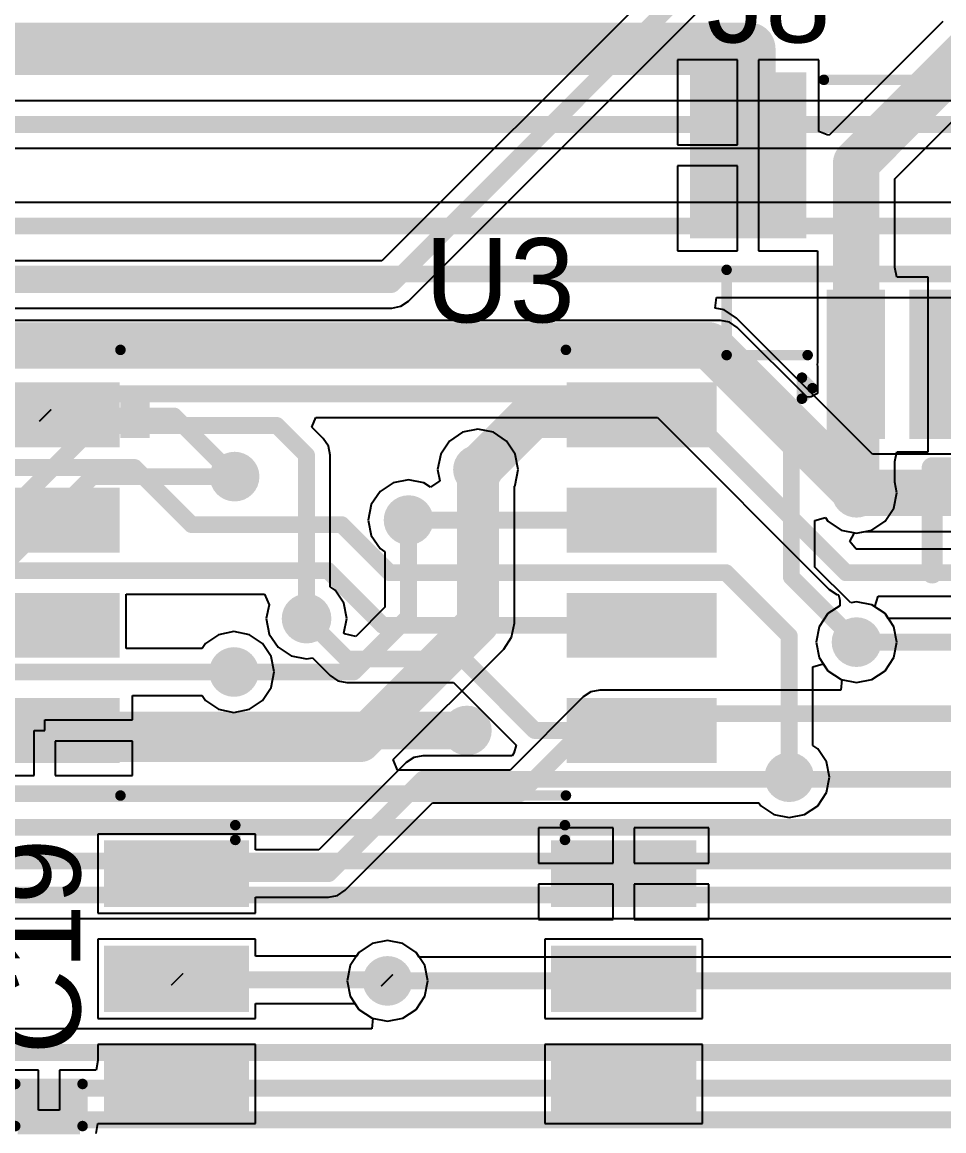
# Model space of a CAD drawing. Header units: millimetres. Extents: x -0.29 to 3.46, y -0.11 to 2.46.
# Drawn here: x 0.884 to 1.323, y 1.669 to 2.196 of the extents above; entities that cross this region are included whole.
import ezdxf

# ---------------------------------------------------------------- set-up
doc = ezdxf.new("R2010")
doc.units = ezdxf.units.MM
doc.header["$MEASUREMENT"] = 0
for name, color, linetype in [('BottomLayer', 5, 'Continuous'), ('TopLayer', 1, 'Continuous'), ('TopOverlay', 2, 'Continuous'), ('TopPaste', 8, 'Continuous'), ('TopSolder', 216, 'Continuous'), ('ViaHoleLayer', 16, 'Continuous')]:
    doc.layers.add(name, color=color, linetype=linetype)
doc.styles.add('Arial', font='', dxfattribs={"height": 0.2})
doc.styles.get('Arial').set_extended_font_data('Arial')

# ---------------------------------------------------------------- blocks, each defined once
blk = doc.blocks.new('SOIC_8_16')
at = {"layer": 'TopLayer'}
for points in [[(-0.07579, 0.08681), (-0.07579, 0.06319), (-0.13681, 0.06319), (-0.13681, 0.08681)], [(0.13681, 0.08681), (0.13681, 0.06319), (0.07579, 0.06319), (0.07579, 0.08681)], [(-0.07579, 0.03681), (-0.07579, 0.01319), (-0.13681, 0.01319), (-0.13681, 0.03681)], [(0.13681, 0.03681), (0.13681, 0.01319), (0.07579, 0.01319), (0.07579, 0.03681)], [(-0.07579, -0.01319), (-0.07579, -0.03681), (-0.13681, -0.03681), (-0.13681, -0.01319)], [(0.13681, -0.01319), (0.13681, -0.03681), (0.07579, -0.03681), (0.07579, -0.01319)], [(-0.07579, -0.06319), (-0.07579, -0.08681), (-0.13681, -0.08681), (-0.13681, -0.06319)], [(0.13681, -0.06319), (0.13681, -0.08681), (0.07579, -0.08681), (0.07579, -0.06319)]]:
    blk.add_hatch(color=1, dxfattribs=at).paths.add_polyline_path(points)
at = {"layer": 'TopOverlay'}
blk.add_hatch(color=2, dxfattribs=at).paths.add_polyline_path([(-0.072, 0.062), (-0.059, 0.062), (-0.059, 0.088), (-0.072, 0.088)])
at = {"layer": 'TopPaste'}
for points in [[(-0.07579, 0.08681), (-0.07579, 0.06319), (-0.13681, 0.06319), (-0.13681, 0.08681)], [(0.13681, 0.08681), (0.13681, 0.06319), (0.07579, 0.06319), (0.07579, 0.08681)], [(-0.07579, 0.03681), (-0.07579, 0.01319), (-0.13681, 0.01319), (-0.13681, 0.03681)], [(0.13681, 0.03681), (0.13681, 0.01319), (0.07579, 0.01319), (0.07579, 0.03681)], [(-0.07579, -0.01319), (-0.07579, -0.03681), (-0.13681, -0.03681), (-0.13681, -0.01319)], [(0.13681, -0.01319), (0.13681, -0.03681), (0.07579, -0.03681), (0.07579, -0.01319)], [(-0.07579, -0.06319), (-0.07579, -0.08681), (-0.13681, -0.08681), (-0.13681, -0.06319)], [(0.13681, -0.06319), (0.13681, -0.08681), (0.07579, -0.08681), (0.07579, -0.06319)]]:
    blk.add_hatch(color=8, dxfattribs=at).paths.add_polyline_path(points)
at = {"layer": 'TopSolder'}
for points in [[(-0.07179, 0.09081), (-0.07179, 0.05919), (-0.14081, 0.05919), (-0.14081, 0.09081)], [(0.14081, 0.09081), (0.14081, 0.05919), (0.07179, 0.05919), (0.07179, 0.09081)], [(-0.07179, 0.04081), (-0.07179, 0.00919), (-0.14081, 0.00919), (-0.14081, 0.04081)], [(0.14081, 0.04081), (0.14081, 0.00919), (0.07179, 0.00919), (0.07179, 0.04081)], [(-0.07179, -0.00919), (-0.07179, -0.04081), (-0.14081, -0.04081), (-0.14081, -0.00919)], [(0.14081, -0.00919), (0.14081, -0.04081), (0.07179, -0.04081), (0.07179, -0.00919)], [(-0.07179, -0.05919), (-0.07179, -0.09081), (-0.14081, -0.09081), (-0.14081, -0.05919)], [(0.14081, -0.05919), (0.14081, -0.09081), (0.07179, -0.09081), (0.07179, -0.05919)]]:
    blk.add_hatch(color=216, dxfattribs=at).paths.add_polyline_path(points)
at = {"layer": 'TopOverlay', "const_width": 0.005}
for points in [[(-0.07837, 0.098), (-0.07837, 0.091)], [(0.07837, 0.098), (-0.07837, 0.098)], [(0.07837, 0.098), (0.07837, 0.091)], [(-0.143, 0.075), (-0.148, 0.08)], [(-0.148, 0.08), (-0.148, 0.07)], [(-0.143, 0.075), (-0.148, 0.07)], [(-0.07837, -0.091), (-0.07837, -0.098)], [(0.07837, -0.091), (0.07837, -0.098)], [(0.07837, -0.098), (-0.07837, -0.098)]]:
    blk.add_lwpolyline(points, dxfattribs=at)
at = {"layer": 'TopOverlay', "const_width": 0.0025}
for points in [[(-0.07962, 0.098, 1), (-0.07712, 0.098, 1)], [(-0.07962, 0.098, 1), (-0.07712, 0.098, 1)], [(0.07712, 0.098, 1), (0.07962, 0.098, 1)], [(0.07712, 0.098, 1), (0.07962, 0.098, 1)], [(-0.07962, 0.091, 1), (-0.07712, 0.091, 1)], [(0.07712, 0.091, 1), (0.07962, 0.091, 1)], [(-0.14925, 0.08, 1), (-0.14675, 0.08, 1)], [(-0.14925, 0.08, 1), (-0.14675, 0.08, 1)], [(-0.14425, 0.075, 1), (-0.14175, 0.075, 1)], [(-0.14425, 0.075, 1), (-0.14175, 0.075, 1)], [(-0.14925, 0.07, 1), (-0.14675, 0.07, 1)], [(-0.14925, 0.07, 1), (-0.14675, 0.07, 1)], [(-0.07962, -0.091, 1), (-0.07712, -0.091, 1)], [(0.07712, -0.091, 1), (0.07962, -0.091, 1)], [(-0.07962, -0.098, 1), (-0.07712, -0.098, 1)], [(-0.07962, -0.098, 1), (-0.07712, -0.098, 1)], [(0.07712, -0.098, 1), (0.07962, -0.098, 1)], [(0.07712, -0.098, 1), (0.07962, -0.098, 1)]]:
    blk.add_lwpolyline(points, format="xyb", close=True, dxfattribs=at)
blk = doc.blocks.new('SOIC_8__208______18')
at = {"layer": 'TopLayer'}
for points in [[(-0.17362, 0.08642), (-0.11024, 0.08642), (-0.11024, 0.06358), (-0.17362, 0.06358)], [(0.11024, 0.08642), (0.17362, 0.08642), (0.17362, 0.06358), (0.11024, 0.06358)], [(-0.17362, 0.03642), (-0.11024, 0.03642), (-0.11024, 0.01358), (-0.17362, 0.01358)], [(0.11024, 0.03642), (0.17362, 0.03642), (0.17362, 0.01358), (0.11024, 0.01358)], [(-0.17362, -0.01358), (-0.11024, -0.01358), (-0.11024, -0.03642), (-0.17362, -0.03642)], [(0.11024, -0.01358), (0.17362, -0.01358), (0.17362, -0.03642), (0.11024, -0.03642)], [(-0.17362, -0.06358), (-0.11024, -0.06358), (-0.11024, -0.08642), (-0.17362, -0.08642)], [(0.11024, -0.06358), (0.17362, -0.06358), (0.17362, -0.08642), (0.11024, -0.08642)]]:
    blk.add_hatch(color=1, dxfattribs=at).paths.add_polyline_path(points)
at = {"layer": 'TopOverlay'}
blk.add_hatch(color=2, dxfattribs=at).paths.add_polyline_path([(-0.106, 0.06396), (-0.092, 0.06396), (-0.092, 0.08696), (-0.106, 0.08696)])
at = {"layer": 'TopPaste'}
for points in [[(-0.17362, 0.08642), (-0.11024, 0.08642), (-0.11024, 0.06358), (-0.17362, 0.06358)], [(0.11024, 0.08642), (0.17362, 0.08642), (0.17362, 0.06358), (0.11024, 0.06358)], [(-0.17362, 0.03642), (-0.11024, 0.03642), (-0.11024, 0.01358), (-0.17362, 0.01358)], [(0.11024, 0.03642), (0.17362, 0.03642), (0.17362, 0.01358), (0.11024, 0.01358)], [(-0.17362, -0.01358), (-0.11024, -0.01358), (-0.11024, -0.03642), (-0.17362, -0.03642)], [(0.11024, -0.01358), (0.17362, -0.01358), (0.17362, -0.03642), (0.11024, -0.03642)], [(-0.17362, -0.06358), (-0.11024, -0.06358), (-0.11024, -0.08642), (-0.17362, -0.08642)], [(0.11024, -0.06358), (0.17362, -0.06358), (0.17362, -0.08642), (0.11024, -0.08642)]]:
    blk.add_hatch(color=8, dxfattribs=at).paths.add_polyline_path(points)
at = {"layer": 'TopSolder'}
for points in [[(-0.17762, 0.09042), (-0.10624, 0.09042), (-0.10624, 0.05958), (-0.17762, 0.05958)], [(0.10624, 0.09042), (0.17762, 0.09042), (0.17762, 0.05958), (0.10624, 0.05958)], [(-0.17762, 0.04042), (-0.10624, 0.04042), (-0.10624, 0.00958), (-0.17762, 0.00958)], [(0.10624, 0.04042), (0.17762, 0.04042), (0.17762, 0.00958), (0.10624, 0.00958)], [(-0.17762, -0.00958), (-0.10624, -0.00958), (-0.10624, -0.04042), (-0.17762, -0.04042)], [(0.10624, -0.00958), (0.17762, -0.00958), (0.17762, -0.04042), (0.10624, -0.04042)], [(-0.17762, -0.05958), (-0.10624, -0.05958), (-0.10624, -0.09042), (-0.17762, -0.09042)], [(0.10624, -0.05958), (0.17762, -0.05958), (0.17762, -0.09042), (0.10624, -0.09042)]]:
    blk.add_hatch(color=216, dxfattribs=at).paths.add_polyline_path(points)
at = {"layer": 'TopOverlay', "const_width": 0.005}
for points in [[(-0.10591, 0.10591), (0.10591, 0.10591)], [(-0.185, 0.081), (-0.18, 0.076)], [(-0.185, 0.071), (-0.185, 0.081)], [(-0.185, 0.071), (-0.18, 0.076)], [(-0.10591, -0.10591), (0.10591, -0.10591)]]:
    blk.add_lwpolyline(points, dxfattribs=at)
at = {"layer": 'TopOverlay', "const_width": 0.0025}
for points in [[(-0.10716, 0.10591, 1), (-0.10466, 0.10591, 1)], [(0.10466, 0.10591, 1), (0.10716, 0.10591, 1)], [(-0.18625, 0.081, 1), (-0.18375, 0.081, 1)], [(-0.18625, 0.081, 1), (-0.18375, 0.081, 1)], [(-0.18125, 0.076, 1), (-0.17875, 0.076, 1)], [(-0.18125, 0.076, 1), (-0.17875, 0.076, 1)], [(-0.18625, 0.071, 1), (-0.18375, 0.071, 1)], [(-0.18625, 0.071, 1), (-0.18375, 0.071, 1)], [(-0.10716, -0.10591, 1), (-0.10466, -0.10591, 1)], [(0.10466, -0.10591, 1), (0.10716, -0.10591, 1)]]:
    blk.add_lwpolyline(points, format="xyb", close=True, dxfattribs=at)
blk = doc.blocks.new('V________T______84')
at = {"layer": 'TopLayer'}
for points in [[(-0.17323, 0.08514), (-0.12598, 0.08514), (-0.12598, 0.01427), (-0.17323, 0.01427)], [(0.12598, 0.08514), (0.17323, 0.08514), (0.17323, 0.01427), (0.12598, 0.01427)], [(-0.10827, -0.01821), (-0.08858, -0.01821), (-0.08858, -0.0812), (-0.10827, -0.0812)], [(-0.0689, -0.01821), (-0.04921, -0.01821), (-0.04921, -0.0812), (-0.0689, -0.0812)], [(-0.02953, -0.01821), (-0.00984, -0.01821), (-0.00984, -0.0812), (-0.02953, -0.0812)], [(0.00984, -0.01821), (0.02953, -0.01821), (0.02953, -0.0812), (0.00984, -0.0812)], [(0.04921, -0.01821), (0.0689, -0.01821), (0.0689, -0.0812), (0.04921, -0.0812)], [(0.08858, -0.01821), (0.10827, -0.01821), (0.10827, -0.0812), (0.08858, -0.0812)]]:
    blk.add_hatch(color=1, dxfattribs=at).paths.add_polyline_path(points)
at = {"layer": 'TopPaste'}
for points in [[(-0.17323, 0.08514), (-0.12598, 0.08514), (-0.12598, 0.01427), (-0.17323, 0.01427)], [(0.12598, 0.08514), (0.17323, 0.08514), (0.17323, 0.01427), (0.12598, 0.01427)], [(-0.10827, -0.01821), (-0.08858, -0.01821), (-0.08858, -0.0812), (-0.10827, -0.0812)], [(-0.0689, -0.01821), (-0.04921, -0.01821), (-0.04921, -0.0812), (-0.0689, -0.0812)], [(-0.02953, -0.01821), (-0.00984, -0.01821), (-0.00984, -0.0812), (-0.02953, -0.0812)], [(0.00984, -0.01821), (0.02953, -0.01821), (0.02953, -0.0812), (0.00984, -0.0812)], [(0.04921, -0.01821), (0.0689, -0.01821), (0.0689, -0.0812), (0.04921, -0.0812)], [(0.08858, -0.01821), (0.10827, -0.01821), (0.10827, -0.0812), (0.08858, -0.0812)]]:
    blk.add_hatch(color=8, dxfattribs=at).paths.add_polyline_path(points)
at = {"layer": 'TopSolder'}
for points in [[(-0.17723, 0.08914), (-0.12198, 0.08914), (-0.12198, 0.01027), (-0.17723, 0.01027)], [(0.12198, 0.08914), (0.17723, 0.08914), (0.17723, 0.01027), (0.12198, 0.01027)], [(-0.11227, -0.01421), (-0.08458, -0.01421), (-0.08458, -0.0852), (-0.11227, -0.0852)], [(-0.0729, -0.01421), (-0.04521, -0.01421), (-0.04521, -0.0852), (-0.0729, -0.0852)], [(-0.03353, -0.01421), (-0.00584, -0.01421), (-0.00584, -0.0852), (-0.03353, -0.0852)], [(0.00584, -0.01421), (0.03353, -0.01421), (0.03353, -0.0852), (0.00584, -0.0852)], [(0.04521, -0.01421), (0.0729, -0.01421), (0.0729, -0.0852), (0.04521, -0.0852)], [(0.08458, -0.01421), (0.11227, -0.01421), (0.11227, -0.0852), (0.08458, -0.0852)]]:
    blk.add_hatch(color=216, dxfattribs=at).paths.add_polyline_path(points)
at = {"layer": 'TopOverlay', "const_width": 0.005}
for points in [[(-0.11356, 0.08556), (0.11544, 0.08556)], [(-0.15981, -0.04528), (-0.15981, -0.00474)], [(0.15981, -0.04528), (0.15981, -0.00474)], [(-0.15981, -0.04528), (-0.12128, -0.04528)], [(0.12128, -0.04528), (0.15981, -0.04528)], [(-0.124, -0.056), (-0.119, -0.061)], [(-0.124, -0.066), (-0.124, -0.056)], [(-0.124, -0.066), (-0.119, -0.061)]]:
    blk.add_lwpolyline(points, dxfattribs=at)
at = {"layer": 'TopOverlay', "const_width": 0.0025}
for points in [[(-0.11481, 0.08556, 1), (-0.11231, 0.08556, 1)], [(0.11419, 0.08556, 1), (0.11669, 0.08556, 1)], [(-0.16106, -0.00474, 1), (-0.15856, -0.00474, 1)], [(0.15856, -0.00474, 1), (0.16106, -0.00474, 1)], [(-0.16106, -0.04528, 1), (-0.15856, -0.04528, 1)], [(-0.16106, -0.04528, 1), (-0.15856, -0.04528, 1)], [(-0.12253, -0.04528, 1), (-0.12003, -0.04528, 1)], [(0.12003, -0.04528, 1), (0.12253, -0.04528, 1)], [(0.15856, -0.04528, 1), (0.16106, -0.04528, 1)], [(0.15856, -0.04528, 1), (0.16106, -0.04528, 1)], [(-0.12525, -0.056, 1), (-0.12275, -0.056, 1)], [(-0.12525, -0.056, 1), (-0.12275, -0.056, 1)], [(-0.12025, -0.061, 1), (-0.11775, -0.061, 1)], [(-0.12025, -0.061, 1), (-0.11775, -0.061, 1)], [(-0.12525, -0.066, 1), (-0.12275, -0.066, 1)], [(-0.12525, -0.066, 1), (-0.12275, -0.066, 1)]]:
    blk.add_lwpolyline(points, format="xyb", close=True, dxfattribs=at)
blk = doc.blocks.new('C___0402_136')
at = {"layer": 'TopLayer'}
for points in [[(-0.0275, -0.0125), (-0.0275, 0.0125), (-0.0095, 0.0125), (-0.0095, -0.0125)], [(0.0095, -0.0125), (0.0095, 0.0125), (0.0275, 0.0125), (0.0275, -0.0125)]]:
    blk.add_hatch(color=1, dxfattribs=at).paths.add_polyline_path(points)
at = {"layer": 'TopPaste'}
for points in [[(-0.0275, -0.0125), (-0.0275, 0.0125), (-0.0095, 0.0125), (-0.0095, -0.0125)], [(0.0095, -0.0125), (0.0095, 0.0125), (0.0275, 0.0125), (0.0275, -0.0125)]]:
    blk.add_hatch(color=8, dxfattribs=at).paths.add_polyline_path(points)
at = {"layer": 'TopSolder'}
for points in [[(-0.02986, -0.01486), (-0.02986, 0.01486), (-0.00714, 0.01486), (-0.00714, -0.01486)], [(0.00714, -0.01486), (0.00714, 0.01486), (0.02986, 0.01486), (0.02986, -0.01486)]]:
    blk.add_hatch(color=216, dxfattribs=at).paths.add_polyline_path(points)
at = {"layer": 'TopOverlay', "const_width": 0.005}
for points in [[(-0.031, -0.016), (-0.031, 0.016)], [(-0.011, 0.016), (-0.031, 0.016)], [(0.031, 0.016), (0.011, 0.016)], [(0.031, -0.016), (0.031, 0.016)], [(-0.011, -0.016), (-0.031, -0.016)], [(0.031, -0.016), (0.011, -0.016)]]:
    blk.add_lwpolyline(points, dxfattribs=at)
at = {"layer": 'TopOverlay', "const_width": 0.0025}
for points in [[(-0.03225, 0.016, 1), (-0.02975, 0.016, 1)], [(-0.03225, 0.016, 1), (-0.02975, 0.016, 1)], [(-0.01225, 0.016, 1), (-0.00975, 0.016, 1)], [(0.00975, 0.016, 1), (0.01225, 0.016, 1)], [(0.02975, 0.016, 1), (0.03225, 0.016, 1)], [(0.02975, 0.016, 1), (0.03225, 0.016, 1)], [(-0.03225, -0.016, 1), (-0.02975, -0.016, 1)], [(-0.03225, -0.016, 1), (-0.02975, -0.016, 1)], [(-0.01225, -0.016, 1), (-0.00975, -0.016, 1)], [(0.00975, -0.016, 1), (0.01225, -0.016, 1)], [(0.02975, -0.016, 1), (0.03225, -0.016, 1)], [(0.02975, -0.016, 1), (0.03225, -0.016, 1)]]:
    blk.add_lwpolyline(points, format="xyb", close=True, dxfattribs=at)

msp = doc.modelspace()

# ---------------------------------------------------------------- hatches: boundary and pattern name
at = {"layer": 'BottomLayer'}
h = msp.add_hatch(color=5, dxfattribs=at)
edge = h.paths.add_edge_path()
edge.add_arc((1.23, 2.183), 0.01181, 0, 360)
h = msp.add_hatch(color=5, dxfattribs=at)
edge = h.paths.add_edge_path()
edge.add_arc((1.101, 1.983), 0.01181, 0, 360)
h = msp.add_hatch(color=5, dxfattribs=at)
edge = h.paths.add_edge_path()
edge.add_arc((0.9853, 1.97967), 0.01181, 0, 360)
h = msp.add_hatch(color=5, dxfattribs=at)
edge = h.paths.add_edge_path()
edge.add_arc((1.281, 1.972), 0.01181, 0, 360)
h = msp.add_hatch(color=5, dxfattribs=at)
edge = h.paths.add_edge_path()
edge.add_arc((1.068, 1.959), 0.01181, 0, 360)
h = msp.add_hatch(color=5, dxfattribs=at)
edge = h.paths.add_edge_path()
edge.add_arc((1.01951, 1.91219), 0.01181, 0, 360)
h = msp.add_hatch(color=5, dxfattribs=at)
edge = h.paths.add_edge_path()
edge.add_arc((1.281, 1.901), 0.01181, 0, 360)
h = msp.add_hatch(color=5, dxfattribs=at)
edge = h.paths.add_edge_path()
edge.add_arc((0.985, 1.88681), 0.01181, 0, 360)
h = msp.add_hatch(color=5, dxfattribs=at)
edge = h.paths.add_edge_path()
edge.add_arc((1.09574, 1.859), 0.01181, 0, 360)
h = msp.add_hatch(color=5, dxfattribs=at)
edge = h.paths.add_edge_path()
edge.add_arc((1.249, 1.83681), 0.01181, 0, 360)
h = msp.add_hatch(color=5, dxfattribs=at)
edge = h.paths.add_edge_path()
edge.add_arc((1.058, 1.74), 0.01181, 0, 360)
at = {"layer": 'TopLayer'}
h = msp.add_hatch(color=1, dxfattribs=at)
edge = h.paths.add_edge_path()
edge.add_arc((1.23, 2.183), 0.01181, 0, 360)
h = msp.add_hatch(color=1, dxfattribs=at)
edge = h.paths.add_edge_path()
edge.add_arc((1.101, 1.983), 0.01181, 0, 360)
h = msp.add_hatch(color=1, dxfattribs=at)
edge = h.paths.add_edge_path()
edge.add_arc((0.9853, 1.97967), 0.01181, 0, 360)
h = msp.add_hatch(color=1, dxfattribs=at)
edge = h.paths.add_edge_path()
edge.add_arc((1.281, 1.972), 0.01181, 0, 360)
h = msp.add_hatch(color=1, dxfattribs=at)
edge = h.paths.add_edge_path()
edge.add_arc((1.068, 1.959), 0.01181, 0, 360)
h = msp.add_hatch(color=1, dxfattribs=at)
edge = h.paths.add_edge_path()
edge.add_arc((1.01951, 1.91219), 0.01181, 0, 360)
h = msp.add_hatch(color=1, dxfattribs=at)
edge = h.paths.add_edge_path()
edge.add_arc((1.281, 1.901), 0.01181, 0, 360)
h = msp.add_hatch(color=1, dxfattribs=at)
edge = h.paths.add_edge_path()
edge.add_arc((0.985, 1.88681), 0.01181, 0, 360)
h = msp.add_hatch(color=1, dxfattribs=at)
edge = h.paths.add_edge_path()
edge.add_arc((1.09574, 1.859), 0.01181, 0, 360)
h = msp.add_hatch(color=1, dxfattribs=at)
edge = h.paths.add_edge_path()
edge.add_arc((1.249, 1.83681), 0.01181, 0, 360)
h = msp.add_hatch(color=1, dxfattribs=at)
edge = h.paths.add_edge_path()
edge.add_arc((1.058, 1.74), 0.01181, 0, 360)
at = {"layer": 'ViaHoleLayer'}
h = msp.add_hatch(color=16, dxfattribs=at)
edge = h.paths.add_edge_path()
edge.add_arc((1.23, 2.183), 0.00591, 0, 360)
h = msp.add_hatch(color=16, dxfattribs=at)
edge = h.paths.add_edge_path()
edge.add_arc((1.101, 1.983), 0.00591, 0, 360)
h = msp.add_hatch(color=16, dxfattribs=at)
edge = h.paths.add_edge_path()
edge.add_arc((0.9853, 1.97967), 0.00591, 0, 360)
h = msp.add_hatch(color=16, dxfattribs=at)
edge = h.paths.add_edge_path()
edge.add_arc((1.281, 1.972), 0.00591, 0, 360)
h = msp.add_hatch(color=16, dxfattribs=at)
edge = h.paths.add_edge_path()
edge.add_arc((1.068, 1.959), 0.00591, 0, 360)
h = msp.add_hatch(color=16, dxfattribs=at)
edge = h.paths.add_edge_path()
edge.add_arc((1.01951, 1.91219), 0.00591, 0, 360)
h = msp.add_hatch(color=16, dxfattribs=at)
edge = h.paths.add_edge_path()
edge.add_arc((1.281, 1.901), 0.00591, 0, 360)
h = msp.add_hatch(color=16, dxfattribs=at)
edge = h.paths.add_edge_path()
edge.add_arc((0.985, 1.88681), 0.00591, 0, 360)
h = msp.add_hatch(color=16, dxfattribs=at)
edge = h.paths.add_edge_path()
edge.add_arc((1.09574, 1.859), 0.00591, 0, 360)
h = msp.add_hatch(color=16, dxfattribs=at)
edge = h.paths.add_edge_path()
edge.add_arc((1.249, 1.83681), 0.00591, 0, 360)
h = msp.add_hatch(color=16, dxfattribs=at)
edge = h.paths.add_edge_path()
edge.add_arc((1.058, 1.74), 0.00591, 0, 360)

# ---------------------------------------------------------------- linework, layer by layer
at = {"layer": 'BottomLayer'}
for p, q in [((1.421, 2.15822), (0.429, 2.15822)), ((0.43365, 2.13578), (1.41635, 2.13578)), ((1.34387, 2.11003), (0.53981, 2.11003)), ((1.21386, 2.05978), (1.21435, 2.06478)), ((1.21435, 2.06478), (1.38387, 2.06478)), ((1.21802, 2.05896), (1.21386, 2.05978)), ((1.22398, 2.05498), (1.21802, 2.05896)), ((1.2886, 1.99035), (1.22398, 2.05498)), ((1.02201, 2.00317), (1.02392, 2.00778)), ((1.02392, 2.00778), (1.18635, 2.00778)), ((1.18635, 2.00778), (1.26807, 1.92607)), ((1.02744, 1.99773), (1.02201, 2.00317)), ((1.02988, 1.99409), (1.02744, 1.99773)), ((1.02744, 1.99773), (1.02744, 1.99773)), ((1.09366, 2.00072), (1.08744, 1.99656)), ((1.101, 2.00218), (1.09366, 2.00072)), ((1.10834, 2.00072), (1.101, 2.00218)), ((1.11456, 1.99656), (1.10834, 2.00072)), ((1.03073, 1.9898), (1.02988, 1.99409)), ((1.08744, 1.99656), (1.08328, 1.99034)), ((1.11872, 1.99034), (1.11456, 1.99656)), ((1.03073, 1.92732), (1.03073, 1.9898)), ((1.08328, 1.99034), (1.08182, 1.983)), ((1.12018, 1.983), (1.11872, 1.99034)), ((1.577, 1.99035), (1.2886, 1.99035)), ((1.08182, 1.983), (1.08288, 1.9777)), ((1.11872, 1.97566), (1.12018, 1.983)), ((1.06066, 1.97672), (1.05444, 1.97256)), ((1.068, 1.97818), (1.06066, 1.97672)), ((1.07534, 1.97672), (1.068, 1.97818)), ((1.07838, 1.97469), (1.07534, 1.97672)), ((1.08288, 1.9777), (1.07838, 1.97469)), ((1.05444, 1.97256), (1.05028, 1.96634)), ((1.11833, 1.97508), (1.11872, 1.97566)), ((1.11833, 1.91), (1.11833, 1.97508)), ((1.05028, 1.96634), (1.04882, 1.959)), ((1.04882, 1.959), (1.05028, 1.95166)), ((1.05028, 1.95166), (1.05444, 1.94544)), ((1.27789, 1.94883), (1.28005, 1.95301)), ((1.28005, 1.95301), (1.281, 1.95282)), ((1.281, 1.95282), (1.28516, 1.95365)), ((1.28516, 1.95365), (1.5694, 1.95365)), ((1.05444, 1.94544), (1.05678, 1.94387)), ((1.28079, 1.94522), (1.27789, 1.94883)), ((1.54784, 1.94522), (1.28079, 1.94522)), ((1.05678, 1.94387), (1.05678, 1.91765)), ((1.03308, 1.92575), (1.03073, 1.92732)), ((1.03723, 1.91953), (1.03308, 1.92575)), ((1.26807, 1.92607), (1.26807, 1.92607)), ((1.26807, 1.92607), (1.27171, 1.92364)), ((1.27171, 1.92364), (1.27248, 1.92349)), ((1.27248, 1.92349), (1.27311, 1.92093)), ((1.03869, 1.91219), (1.03723, 1.91953)), ((1.27301, 1.91828), (1.26744, 1.91456)), ((1.27311, 1.92093), (1.27301, 1.91828)), ((1.28974, 1.91778), (1.29126, 1.92278)), ((1.29126, 1.92278), (1.5432, 1.92278)), ((1.05678, 1.91765), (1.0429, 1.90376)), ((1.26744, 1.91456), (1.26328, 1.90834)), ((1.29456, 1.91456), (1.28974, 1.91778)), ((1.29613, 1.91222), (1.29456, 1.91456)), ((1.03731, 1.90524), (1.03869, 1.91219)), ((1.11701, 1.90337), (1.11833, 1.91)), ((1.11833, 1.91), (1.11833, 1.91)), ((1.26328, 1.90834), (1.26182, 1.901)), ((1.527, 1.91222), (1.29613, 1.91222)), ((1.03753, 1.90495), (1.03731, 1.90524)), ((1.0429, 1.90376), (1.03753, 1.90495)), ((1.11326, 1.89774), (1.11701, 1.90337)), ((1.06073, 1.84522), (1.11326, 1.89774)), ((1.26182, 1.901), (1.26328, 1.89366)), ((1.26328, 1.89366), (1.26744, 1.88744)), ((1.26744, 1.88744), (1.27366, 1.88328)), ((1.27399, 1.88322), (1.27349, 1.87822)), ((1.27366, 1.88328), (1.27399, 1.88322)), ((1.15471, 1.87736), (1.15107, 1.87493)), ((1.159, 1.87822), (1.15471, 1.87736)), ((1.27349, 1.87822), (1.159, 1.87822)), ((1.159, 1.87822), (1.159, 1.87822)), ((1.15107, 1.87493), (1.11635, 1.84022)), ((1.15107, 1.87493), (1.15107, 1.87493)), ((1.0628, 1.84022), (1.06073, 1.84522)), ((1.11635, 1.84022), (1.0628, 1.84022)), ((0.80245, 1.7696), (1.35754, 1.7696)), ((1.05066, 1.75772), (1.04444, 1.75356)), ((1.058, 1.75918), (1.05066, 1.75772)), ((1.06534, 1.75772), (1.058, 1.75918)), ((1.07156, 1.75356), (1.06534, 1.75772)), ((1.04444, 1.75356), (1.04028, 1.74734)), ((1.07313, 1.75122), (1.07156, 1.75356)), ((1.358, 1.75122), (1.07313, 1.75122)), ((1.04028, 1.74734), (1.03882, 1.74)), ((1.03882, 1.74), (1.04028, 1.73266)), ((1.04028, 1.73266), (1.04444, 1.72644)), ((1.04444, 1.72644), (1.05066, 1.72228)), ((1.05099, 1.72222), (1.05049, 1.71722)), ((1.05066, 1.72228), (1.05099, 1.72222)), ((1.05049, 1.71722), (0.59783, 1.71722))]:
    msp.add_line(p, q, dxfattribs=at)
for points, const_width in [([(0.74, 2.183), (1.23, 2.183)], 0.025), ([(0.429, 2.147), (1.421, 2.147)], 0.008), ([(0.53981, 2.09881), (1.359, 2.09881)], 0.008), ([(0.56206, 2.076), (1.399, 2.076)], 0.008), ([(0.83425, 2.042), (1.211, 2.042)], 0.022), ([(1.211, 2.042), (1.281, 1.972)], 0.022), ([(0.864, 2.019), (1.191, 2.019)], 0.008), ([(1.191, 2.019), (1.276, 1.934)], 0.008), ([(0.81472, 1.89972), (0.919, 2.004)], 0.008), ([(0.919, 2.004), (1.00531, 2.004)], 0.008), ([(1.00531, 2.004), (1.01951, 1.9898)], 0.008), ([(1.01951, 1.91219), (1.01951, 1.9898)], 0.008), ([(1.101, 1.91), (1.101, 1.983)], 0.02), ([(0.79072, 1.85272), (0.91767, 1.97967)], 0.008), ([(0.91767, 1.97967), (0.9853, 1.97967)], 0.008), ([(1.281, 1.972), (1.577, 1.972)], 0.022), ([(1.068, 1.913), (1.068, 1.959)], 0.008), ([(1.276, 1.934), (1.54784, 1.934)], 0.008), ([(1.045, 1.854), (1.101, 1.91)], 0.02), ([(1.04181, 1.88681), (1.068, 1.913)], 0.008), ([(1.281, 1.901), (1.527, 1.901)], 0.008), ([(0.985, 1.88681), (1.04181, 1.88681)], 0.008), ([(1.121, 1.829), (1.159, 1.867)], 0.008), ([(1.159, 1.867), (1.438, 1.867)], 0.008), ([(0.84, 1.854), (1.045, 1.854)], 0.02), ([(1.249, 1.83581), (1.249, 1.83681)], 0.008), ([(1.249, 1.83581), (1.53519, 1.83581)], 0.008), ([(0.64774, 1.829), (1.121, 1.829)], 0.008), ([(0.64253, 1.813), (1.437, 1.813)], 0.008), ([(0.63731, 1.797), (1.405, 1.797)], 0.008), ([(0.63219, 1.78081), (1.36219, 1.78081)], 0.008), ([(1.058, 1.74), (1.358, 1.74)], 0.008), ([(0.59319, 1.706), (1.362, 1.706)], 0.008), ([(0.58897, 1.689), (1.352, 1.689)], 0.008), ([(0.592, 1.674), (1.337, 1.674)], 0.008)]:
    msp.add_lwpolyline(points, dxfattribs=dict(at, const_width=const_width))
for points, const_width in [([(1.22375, 2.183, 1), (1.23625, 2.183, 1)], 0.0125), ([(1.2055, 2.042, 1), (1.2165, 2.042, 1)], 0.011), ([(1.2055, 2.042, 1), (1.2165, 2.042, 1)], 0.011), ([(1.189, 2.019, 1), (1.193, 2.019, 1)], 0.004), ([(1.189, 2.019, 1), (1.193, 2.019, 1)], 0.004), ([(0.917, 2.004, 1), (0.921, 2.004, 1)], 0.004), ([(0.917, 2.004, 1), (0.921, 2.004, 1)], 0.004), ([(1.00331, 2.004, 1), (1.00731, 2.004, 1)], 0.004), ([(1.00331, 2.004, 1), (1.00731, 2.004, 1)], 0.004), ([(1.01751, 1.9898, 1), (1.02151, 1.9898, 1)], 0.004), ([(1.01751, 1.9898, 1), (1.02151, 1.9898, 1)], 0.004), ([(1.096, 1.983, 1), (1.106, 1.983, 1)], 0.01), ([(0.91567, 1.97967, 1), (0.91967, 1.97967, 1)], 0.004), ([(0.91567, 1.97967, 1), (0.91967, 1.97967, 1)], 0.004), ([(0.9833, 1.97967, 1), (0.9873, 1.97967, 1)], 0.004), ([(1.2755, 1.972, 1), (1.2865, 1.972, 1)], 0.011), ([(1.2755, 1.972, 1), (1.2865, 1.972, 1)], 0.011), ([(1.066, 1.959, 1), (1.07, 1.959, 1)], 0.004), ([(1.274, 1.934, 1), (1.278, 1.934, 1)], 0.004), ([(1.274, 1.934, 1), (1.278, 1.934, 1)], 0.004), ([(1.096, 1.91, 1), (1.106, 1.91, 1)], 0.01), ([(1.096, 1.91, 1), (1.106, 1.91, 1)], 0.01), ([(1.01751, 1.91219, 1), (1.02151, 1.91219, 1)], 0.004), ([(1.066, 1.913, 1), (1.07, 1.913, 1)], 0.004), ([(1.066, 1.913, 1), (1.07, 1.913, 1)], 0.004), ([(1.279, 1.901, 1), (1.283, 1.901, 1)], 0.004), ([(0.983, 1.88681, 1), (0.987, 1.88681, 1)], 0.004), ([(1.03981, 1.88681, 1), (1.04381, 1.88681, 1)], 0.004), ([(1.03981, 1.88681, 1), (1.04381, 1.88681, 1)], 0.004), ([(1.157, 1.867, 1), (1.161, 1.867, 1)], 0.004), ([(1.157, 1.867, 1), (1.161, 1.867, 1)], 0.004), ([(1.04, 1.854, 1), (1.05, 1.854, 1)], 0.01), ([(1.04, 1.854, 1), (1.05, 1.854, 1)], 0.01), ([(1.247, 1.83681, 1), (1.251, 1.83681, 1)], 0.004), ([(1.247, 1.83581, 1), (1.251, 1.83581, 1)], 0.004), ([(1.247, 1.83581, 1), (1.251, 1.83581, 1)], 0.004), ([(1.119, 1.829, 1), (1.123, 1.829, 1)], 0.004), ([(1.119, 1.829, 1), (1.123, 1.829, 1)], 0.004), ([(1.056, 1.74, 1), (1.06, 1.74, 1)], 0.004)]:
    msp.add_lwpolyline(points, format="xyb", close=True, dxfattribs=dict(at, const_width=const_width))
at = {"layer": 'TopLayer'}
for p, q in [((1.19607, 2.22293), (1.05535, 2.08222)), ((1.06793, 2.06307), (1.20865, 2.20378)), ((1.32202, 2.19598), (1.26807, 2.14203)), ((1.22445, 2.17784), (1.19583, 2.17784)), ((1.19583, 2.17784), (1.19583, 2.13741)), ((1.22445, 2.13741), (1.22445, 2.17784)), ((1.26307, 2.17784), (1.23445, 2.17784)), ((1.23445, 2.17784), (1.23445, 2.13241)), ((1.26307, 2.14366), (1.26307, 2.17784)), ((1.29917, 2.12121), (1.3426, 2.16465)), ((1.26707, 2.14209), (1.26307, 2.14366)), ((1.26807, 2.14203), (1.26707, 2.14209)), ((1.19583, 2.13741), (1.22445, 2.13741)), ((1.23445, 2.13241), (1.23445, 2.08698)), ((1.22445, 2.12741), (1.19583, 2.12741)), ((1.19583, 2.12741), (1.19583, 2.08698)), ((1.22445, 2.08698), (1.22445, 2.12741)), ((1.29917, 2.07909), (1.29917, 2.12121)), ((1.19583, 2.08698), (1.22445, 2.08698)), ((1.23445, 2.08698), (1.26246, 2.08698)), ((1.26246, 2.08698), (1.26246, 2.03393)), ((1.05535, 2.08222), (0.66987, 2.08222)), ((1.30016, 2.0745), (1.29917, 2.07909)), ((1.315, 2.0745), (1.30016, 2.0745)), ((1.315, 2.033), (1.315, 2.0745)), ((1.06, 2.05978), (1.06429, 2.06064)), ((1.06429, 2.06064), (1.06793, 2.06307)), ((0.68245, 2.05978), (1.06, 2.05978)), ((1.06, 2.05978), (1.06, 2.05978)), ((1.21631, 2.0539), (0.67932, 2.0539)), ((1.21632, 2.0539), (1.21631, 2.0539)), ((1.22061, 2.05305), (1.21632, 2.0539)), ((1.22425, 2.05062), (1.22061, 2.05305)), ((1.25746, 2.0174), (1.22425, 2.05062)), ((1.26246, 2.03393), (1.26228, 2.033)), ((1.26228, 2.033), (1.26246, 2.03207)), ((1.26246, 2.03207), (1.26246, 2.01915)), ((1.315, 1.9915), (1.315, 2.033)), ((1.26246, 2.01915), (1.25942, 2.01766)), ((1.25942, 2.01766), (1.25746, 2.0174)), ((1.29917, 1.98691), (1.30016, 1.9915)), ((1.29917, 1.97709), (1.29917, 1.98691)), ((1.30016, 1.9915), (1.30417, 1.9915)), ((1.30417, 1.9915), (1.315, 1.9915)), ((1.30018, 1.972), (1.29917, 1.97709)), ((1.29872, 1.96466), (1.30018, 1.972)), ((1.26122, 1.95875), (1.26622, 1.96027)), ((1.26622, 1.96027), (1.26744, 1.95844)), ((1.29456, 1.95844), (1.29872, 1.96466)), ((1.26122, 1.93665), (1.26122, 1.95875)), ((1.26744, 1.95844), (1.27366, 1.95428)), ((1.28834, 1.95428), (1.29456, 1.95844)), ((1.27366, 1.95428), (1.281, 1.95282)), ((1.281, 1.95282), (1.28834, 1.95428)), ((1.27823, 1.91963), (1.26122, 1.93665)), ((0.93369, 1.89803), (0.93369, 1.92378)), ((0.93369, 1.92378), (0.99951, 1.92378)), ((0.99951, 1.92378), (1.00165, 1.91878)), ((1.00165, 1.91878), (1.00033, 1.91219)), ((1.281, 1.92018), (1.27823, 1.91963)), ((1.28834, 1.91872), (1.281, 1.92018)), ((1.29456, 1.91456), (1.28834, 1.91872)), ((1.29872, 1.90834), (1.29456, 1.91456)), ((1.00033, 1.91219), (1.00179, 1.90485)), ((1.30018, 1.901), (1.29872, 1.90834)), ((0.97766, 1.90453), (0.97144, 1.90037)), ((0.985, 1.90599), (0.97766, 1.90453)), ((0.99234, 1.90453), (0.985, 1.90599)), ((0.99856, 1.90037), (0.99234, 1.90453)), ((1.00179, 1.90485), (1.00595, 1.89863)), ((0.96987, 1.89803), (0.93369, 1.89803)), ((0.97144, 1.90037), (0.96987, 1.89803)), ((1.00272, 1.89415), (0.99856, 1.90037)), ((1.00595, 1.89863), (1.01217, 1.89447)), ((1.29872, 1.89366), (1.30018, 1.901)), ((1.00418, 1.88681), (1.00272, 1.89415)), ((1.01217, 1.89447), (1.01951, 1.89301)), ((1.01951, 1.89301), (1.02228, 1.89356)), ((1.02228, 1.89356), (1.03077, 1.88507)), ((1.29456, 1.88744), (1.29872, 1.89366)), ((1.00272, 1.87947), (1.00418, 1.88681)), ((1.26022, 1.88925), (1.26522, 1.89076)), ((1.26022, 1.85194), (1.26022, 1.88925)), ((1.26522, 1.89076), (1.26744, 1.88744)), ((1.26744, 1.88744), (1.27366, 1.88328)), ((1.28834, 1.88328), (1.29456, 1.88744)), ((1.03077, 1.88507), (1.03077, 1.88507)), ((1.03077, 1.88507), (1.03441, 1.88264)), ((1.03441, 1.88264), (1.0387, 1.88178)), ((1.0387, 1.88178), (1.08935, 1.88178)), ((1.08935, 1.88178), (1.11911, 1.85203)), ((1.27366, 1.88328), (1.281, 1.88182)), ((1.281, 1.88182), (1.28834, 1.88328)), ((0.99856, 1.87325), (1.00272, 1.87947)), ((0.93669, 1.864), (0.93669, 1.8756)), ((0.93669, 1.8756), (0.96987, 1.8756)), ((0.96987, 1.8756), (0.97144, 1.87325)), ((0.97144, 1.87325), (0.97766, 1.86909)), ((0.99234, 1.86909), (0.99856, 1.87325)), ((0.97766, 1.86909), (0.985, 1.86763)), ((0.985, 1.86763), (0.99234, 1.86909)), ((0.895, 1.859), (0.895, 1.864)), ((0.895, 1.864), (0.93669, 1.864)), ((0.89, 1.83758), (0.89, 1.859)), ((0.89, 1.859), (0.895, 1.859)), ((0.93669, 1.854), (0.9, 1.854)), ((0.9, 1.854), (0.9, 1.83758)), ((0.93669, 1.83758), (0.93669, 1.854)), ((1.11911, 1.85203), (1.1181, 1.84828)), ((1.26256, 1.85037), (1.26022, 1.85194)), ((1.26672, 1.84415), (1.26256, 1.85037)), ((1.07052, 1.84617), (1.06688, 1.84374)), ((1.07481, 1.84703), (1.07052, 1.84617)), ((1.11722, 1.84703), (1.07481, 1.84703)), ((1.1181, 1.84828), (1.11722, 1.84703)), ((1.06688, 1.84374), (1.02535, 1.80222)), ((1.06688, 1.84374), (1.06688, 1.84374)), ((1.26818, 1.83681), (1.26672, 1.84415)), ((0.85331, 1.83758), (0.89, 1.83758)), ((0.9, 1.83758), (0.93669, 1.83758)), ((1.26672, 1.82947), (1.26818, 1.83681)), ((1.26256, 1.82325), (1.26672, 1.82947)), ((1.03793, 1.78307), (1.07946, 1.8246)), ((1.07946, 1.8246), (1.23454, 1.8246)), ((1.23454, 1.8246), (1.23544, 1.82325)), ((1.23544, 1.82325), (1.24166, 1.81909)), ((1.25634, 1.81909), (1.26256, 1.82325)), ((1.24166, 1.81909), (1.249, 1.81763)), ((1.249, 1.81763), (1.25634, 1.81909)), ((1.1653, 1.81281), (1.12979, 1.81281)), ((1.12979, 1.81281), (1.12979, 1.796)), ((1.1653, 1.796), (1.1653, 1.81281)), ((1.21081, 1.81281), (1.1753, 1.81281)), ((1.1753, 1.81281), (1.1753, 1.796)), ((1.21081, 1.796), (1.21081, 1.81281)), ((0.99521, 1.80981), (0.92019, 1.80981)), ((0.92019, 1.80981), (0.92019, 1.77219)), ((0.99521, 1.80222), (0.99521, 1.80981)), ((1.02535, 1.80222), (0.99521, 1.80222)), ((1.12979, 1.796), (1.1653, 1.796)), ((1.1753, 1.796), (1.21081, 1.796)), ((1.03429, 1.78064), (1.03793, 1.78307)), ((1.1653, 1.786), (1.12979, 1.786)), ((1.12979, 1.786), (1.12979, 1.76919)), ((1.1653, 1.76919), (1.1653, 1.786)), ((1.21081, 1.786), (1.1753, 1.786)), ((1.1753, 1.786), (1.1753, 1.76919)), ((1.21081, 1.76919), (1.21081, 1.786)), ((0.99521, 1.77219), (0.99521, 1.77978)), ((0.99521, 1.77978), (1.03, 1.77978)), ((1.03, 1.77978), (1.03429, 1.78064)), ((1.03, 1.77978), (1.03, 1.77978)), ((0.92019, 1.77219), (0.99521, 1.77219)), ((1.12979, 1.76919), (1.1653, 1.76919)), ((1.1753, 1.76919), (1.21081, 1.76919)), ((0.99521, 1.75981), (0.92019, 1.75981)), ((0.92019, 1.75981), (0.92019, 1.72219)), ((0.99521, 1.75172), (0.99521, 1.75981)), ((1.05066, 1.75772), (1.04444, 1.75356)), ((1.058, 1.75918), (1.05066, 1.75772)), ((1.06534, 1.75772), (1.058, 1.75918)), ((1.07156, 1.75356), (1.06534, 1.75772)), ((1.20781, 1.75981), (1.13279, 1.75981)), ((1.13279, 1.75981), (1.13279, 1.72219)), ((1.20781, 1.72219), (1.20781, 1.75981)), ((1.0432, 1.75172), (0.99521, 1.75172)), ((1.04444, 1.75356), (1.0432, 1.75172)), ((1.07572, 1.74734), (1.07156, 1.75356)), ((1.07718, 1.74), (1.07572, 1.74734)), ((1.07572, 1.73266), (1.07718, 1.74)), ((0.99521, 1.72219), (0.99521, 1.72928)), ((0.99521, 1.72928), (1.04254, 1.72928)), ((1.04254, 1.72928), (1.04444, 1.72644)), ((1.07156, 1.72644), (1.07572, 1.73266)), ((1.04444, 1.72644), (1.05066, 1.72228)), ((1.06534, 1.72228), (1.07156, 1.72644)), ((0.92019, 1.72219), (0.99521, 1.72219)), ((1.05066, 1.72228), (1.058, 1.72082)), ((1.058, 1.72082), (1.06534, 1.72228)), ((1.13279, 1.72219), (1.20781, 1.72219)), ((0.99521, 1.70981), (0.92019, 1.70981)), ((0.92019, 1.70981), (0.92019, 1.70221)), ((0.99521, 1.67219), (0.99521, 1.70981)), ((1.20781, 1.70981), (1.13279, 1.70981)), ((1.13279, 1.70981), (1.13279, 1.67219)), ((1.20781, 1.67219), (1.20781, 1.70981)), ((0.92019, 1.70221), (0.9195, 1.6975)), ((0.892, 1.6975), (0.857, 1.6975)), ((0.892, 1.6785), (0.892, 1.6975)), ((0.91519, 1.6975), (0.902, 1.6975)), ((0.902, 1.6975), (0.902, 1.6785)), ((0.9195, 1.6975), (0.91519, 1.6975)), ((0.902, 1.6785), (0.892, 1.6785)), ((0.9195, 1.66747), (0.92019, 1.67219)), ((0.92019, 1.67219), (0.9245, 1.67219)), ((0.9245, 1.67219), (0.99521, 1.67219)), ((1.13279, 1.67219), (1.20781, 1.67219))]:
    msp.add_line(p, q, dxfattribs=at)
for points, const_width in [([(1.06, 2.071), (1.204, 2.215)], 0.008), ([(1.23, 2.13296), (1.23, 2.183)], 0.025), ([(1.28082, 2.12881), (1.335, 2.183)], 0.022), ([(1.22945, 2.13241), (1.23, 2.13296)], 0.025), ([(1.28082, 2.03319), (1.28082, 2.12881)], 0.022), ([(0.64617, 2.071), (1.06, 2.071)], 0.008), ([(0.65523, 2.04269), (1.21632, 2.04269)], 0.008), ([(1.21632, 2.04269), (1.25, 2.009)], 0.008), ([(1.28063, 2.033), (1.28082, 2.03319)], 0.022), ([(1.28063, 2.033), (1.28082, 2.03281)], 0.022), ([(1.28082, 1.97219), (1.28082, 2.03281)], 0.022), ([(1.101, 1.983), (1.127, 2.009)], 0.022), ([(1.127, 2.009), (1.17886, 2.009)], 0.022), ([(0.895, 2.009), (0.8955, 2.0085)], 0.008), ([(1.25, 1.932), (1.25, 2.009)], 0.008), ([(0.8955, 2.0085), (0.95647, 2.0085)], 0.008), ([(0.95647, 2.0085), (0.9853, 1.97967)], 0.008), ([(0.826, 1.984), (0.93772, 1.984)], 0.008), ([(0.93772, 1.984), (0.96486, 1.95686)], 0.008), ([(1.28082, 1.97219), (1.281, 1.972)], 0.022), ([(0.838, 1.959), (0.895, 1.959)], 0.008), ([(0.96486, 1.95686), (1.03614, 1.95686)], 0.008), ([(1.03614, 1.95686), (1.059, 1.934)], 0.008), ([(1.068, 1.959), (1.17886, 1.959)], 0.008), ([(0.84281, 1.935), (1.02971, 1.935)], 0.008), ([(1.02971, 1.935), (1.05571, 1.909)], 0.008), ([(1.059, 1.934), (1.219, 1.934)], 0.008), ([(1.219, 1.934), (1.249, 1.904)], 0.008), ([(1.25, 1.932), (1.281, 1.901)], 0.008), ([(0.83869, 1.909), (0.895, 1.909)], 0.008), ([(1.01951, 1.91219), (1.0387, 1.893)], 0.008), ([(1.05571, 1.909), (1.17886, 1.909)], 0.008), ([(1.249, 1.83581), (1.249, 1.904)], 0.008), ([(1.0387, 1.893), (1.094, 1.893)], 0.008), ([(1.094, 1.893), (1.128, 1.859)], 0.008), ([(0.83889, 1.88681), (0.985, 1.88681)], 0.008), ([(0.895, 1.859), (1.09574, 1.859)], 0.018), ([(1.128, 1.859), (1.17886, 1.859)], 0.008), ([(1.03, 1.791), (1.07481, 1.83581)], 0.008), ([(1.07481, 1.83581), (1.249, 1.83581)], 0.008), ([(0.9577, 1.791), (1.03, 1.791)], 0.008), ([(0.9577, 1.741), (0.9582, 1.7405)], 0.008), ([(0.9582, 1.7405), (1.0575, 1.7405)], 0.008), ([(1.0575, 1.7405), (1.058, 1.74)], 0.008)]:
    msp.add_lwpolyline(points, dxfattribs=dict(at, const_width=const_width))
for points, const_width in [([(1.22375, 2.183, 1), (1.23625, 2.183, 1)], 0.0125), ([(1.2232, 2.13241, 1), (1.2357, 2.13241, 1)], 0.0125), ([(1.22375, 2.13296, 1), (1.23625, 2.13296, 1)], 0.0125), ([(1.22375, 2.13296, 1), (1.23625, 2.13296, 1)], 0.0125), ([(1.27531, 2.12881, 1), (1.28632, 2.12881, 1)], 0.011), ([(1.27531, 2.12881, 1), (1.28632, 2.12881, 1)], 0.011), ([(1.058, 2.071, 1), (1.062, 2.071, 1)], 0.004), ([(1.058, 2.071, 1), (1.062, 2.071, 1)], 0.004), ([(1.21432, 2.04269, 1), (1.21832, 2.04269, 1)], 0.004), ([(1.21432, 2.04269, 1), (1.21832, 2.04269, 1)], 0.004), ([(1.27513, 2.033, 1), (1.28613, 2.033, 1)], 0.011), ([(1.27513, 2.033, 1), (1.28613, 2.033, 1)], 0.011), ([(1.27531, 2.03319, 1), (1.28632, 2.03319, 1)], 0.011), ([(1.27531, 2.03319, 1), (1.28632, 2.03319, 1)], 0.011), ([(1.27531, 2.03281, 1), (1.28632, 2.03281, 1)], 0.011), ([(1.27531, 2.03281, 1), (1.28632, 2.03281, 1)], 0.011), ([(1.1215, 2.009, 1), (1.1325, 2.009, 1)], 0.011), ([(1.1215, 2.009, 1), (1.1325, 2.009, 1)], 0.011), ([(1.17336, 2.009, 1), (1.18436, 2.009, 1)], 0.011), ([(0.893, 2.009, 1), (0.897, 2.009, 1)], 0.004), ([(1.248, 2.009, 1), (1.252, 2.009, 1)], 0.004), ([(1.248, 2.009, 1), (1.252, 2.009, 1)], 0.004), ([(0.8935, 2.0085, 1), (0.8975, 2.0085, 1)], 0.004), ([(0.8935, 2.0085, 1), (0.8975, 2.0085, 1)], 0.004), ([(0.95447, 2.0085, 1), (0.95847, 2.0085, 1)], 0.004), ([(0.95447, 2.0085, 1), (0.95847, 2.0085, 1)], 0.004), ([(1.0955, 1.983, 1), (1.1065, 1.983, 1)], 0.011), ([(0.93572, 1.984, 1), (0.93972, 1.984, 1)], 0.004), ([(0.93572, 1.984, 1), (0.93972, 1.984, 1)], 0.004), ([(0.9833, 1.97967, 1), (0.9873, 1.97967, 1)], 0.004), ([(1.27531, 1.97219, 1), (1.28632, 1.97219, 1)], 0.011), ([(1.27531, 1.97219, 1), (1.28632, 1.97219, 1)], 0.011), ([(1.2755, 1.972, 1), (1.2865, 1.972, 1)], 0.011), ([(0.893, 1.959, 1), (0.897, 1.959, 1)], 0.004), ([(0.96286, 1.95686, 1), (0.96686, 1.95686, 1)], 0.004), ([(0.96286, 1.95686, 1), (0.96686, 1.95686, 1)], 0.004), ([(1.03414, 1.95686, 1), (1.03814, 1.95686, 1)], 0.004), ([(1.03414, 1.95686, 1), (1.03814, 1.95686, 1)], 0.004), ([(1.066, 1.959, 1), (1.07, 1.959, 1)], 0.004), ([(1.17686, 1.959, 1), (1.18086, 1.959, 1)], 0.004), ([(1.02771, 1.935, 1), (1.03171, 1.935, 1)], 0.004), ([(1.02771, 1.935, 1), (1.03171, 1.935, 1)], 0.004), ([(1.057, 1.934, 1), (1.061, 1.934, 1)], 0.004), ([(1.057, 1.934, 1), (1.061, 1.934, 1)], 0.004), ([(1.217, 1.934, 1), (1.221, 1.934, 1)], 0.004), ([(1.217, 1.934, 1), (1.221, 1.934, 1)], 0.004), ([(1.248, 1.932, 1), (1.252, 1.932, 1)], 0.004), ([(1.248, 1.932, 1), (1.252, 1.932, 1)], 0.004), ([(0.893, 1.909, 1), (0.897, 1.909, 1)], 0.004), ([(1.01751, 1.91219, 1), (1.02151, 1.91219, 1)], 0.004), ([(1.05371, 1.909, 1), (1.05771, 1.909, 1)], 0.004), ([(1.05371, 1.909, 1), (1.05771, 1.909, 1)], 0.004), ([(1.17686, 1.909, 1), (1.18086, 1.909, 1)], 0.004), ([(1.247, 1.904, 1), (1.251, 1.904, 1)], 0.004), ([(1.247, 1.904, 1), (1.251, 1.904, 1)], 0.004), ([(1.279, 1.901, 1), (1.283, 1.901, 1)], 0.004), ([(1.0367, 1.893, 1), (1.0407, 1.893, 1)], 0.004), ([(1.0367, 1.893, 1), (1.0407, 1.893, 1)], 0.004), ([(1.092, 1.893, 1), (1.096, 1.893, 1)], 0.004), ([(1.092, 1.893, 1), (1.096, 1.893, 1)], 0.004), ([(0.983, 1.88681, 1), (0.987, 1.88681, 1)], 0.004), ([(0.8905, 1.859, 1), (0.8995, 1.859, 1)], 0.009), ([(1.09124, 1.859, 1), (1.10024, 1.859, 1)], 0.009), ([(1.126, 1.859, 1), (1.13, 1.859, 1)], 0.004), ([(1.126, 1.859, 1), (1.13, 1.859, 1)], 0.004), ([(1.17686, 1.859, 1), (1.18086, 1.859, 1)], 0.004), ([(1.07281, 1.83581, 1), (1.07681, 1.83581, 1)], 0.004), ([(1.07281, 1.83581, 1), (1.07681, 1.83581, 1)], 0.004), ([(1.247, 1.83581, 1), (1.251, 1.83581, 1)], 0.004), ([(1.247, 1.83581, 1), (1.251, 1.83581, 1)], 0.004), ([(0.9557, 1.791, 1), (0.9597, 1.791, 1)], 0.004), ([(1.028, 1.791, 1), (1.032, 1.791, 1)], 0.004), ([(1.028, 1.791, 1), (1.032, 1.791, 1)], 0.004), ([(0.9557, 1.741, 1), (0.9597, 1.741, 1)], 0.004), ([(0.9562, 1.7405, 1), (0.9602, 1.7405, 1)], 0.004), ([(0.9562, 1.7405, 1), (0.9602, 1.7405, 1)], 0.004), ([(1.0555, 1.7405, 1), (1.0595, 1.7405, 1)], 0.004), ([(1.0555, 1.7405, 1), (1.0595, 1.7405, 1)], 0.004), ([(1.056, 1.74, 1), (1.06, 1.74, 1)], 0.004)]:
    msp.add_lwpolyline(points, format="xyb", close=True, dxfattribs=dict(at, const_width=const_width))
at = {"layer": 'TopOverlay', "const_width": 0.01}
for points in [[(1.31699, 1.98387), (1.35699, 1.98387)], [(1.31699, 1.93387), (1.31699, 1.98387)]]:
    msp.add_lwpolyline(points, dxfattribs=at)
at = {"layer": 'TopOverlay', "const_width": 0.005}
for points in [[(1.31449, 1.98387, 1), (1.31949, 1.98387, 1)], [(1.31449, 1.98387, 1), (1.31949, 1.98387, 1)], [(1.31449, 1.93387, 1), (1.31949, 1.93387, 1)]]:
    msp.add_lwpolyline(points, format="xyb", close=True, dxfattribs=at)

# ---------------------------------------------------------------- block references
for name, p in [('V________T______84', (1.37905, 2.0827)), ('SOIC_8__208______18', (1.03693, 1.934))]:
    msp.add_blockref(name, p)
for name, p, rotation in [('SOIC_8_16', (1.064, 1.716), 180), ('C___0402_136', (0.897, 1.66), 270)]:
    msp.add_blockref(name, p, dxfattribs=dict(rotation=rotation))

# ---------------------------------------------------------------- texts
at = {"layer": 'TopOverlay', "style": 'Arial'}
for s, p in [('J8', (1.20968, 2.18601)), ('U3', (1.07568, 2.05301))]:
    msp.add_text(s, height=0.04, dxfattribs=at).set_placement(p)
msp.add_text('C19', height=0.04, rotation=90, dxfattribs=at).set_placement((0.91199, 1.70502))

doc.saveas('drawing.dxf')
